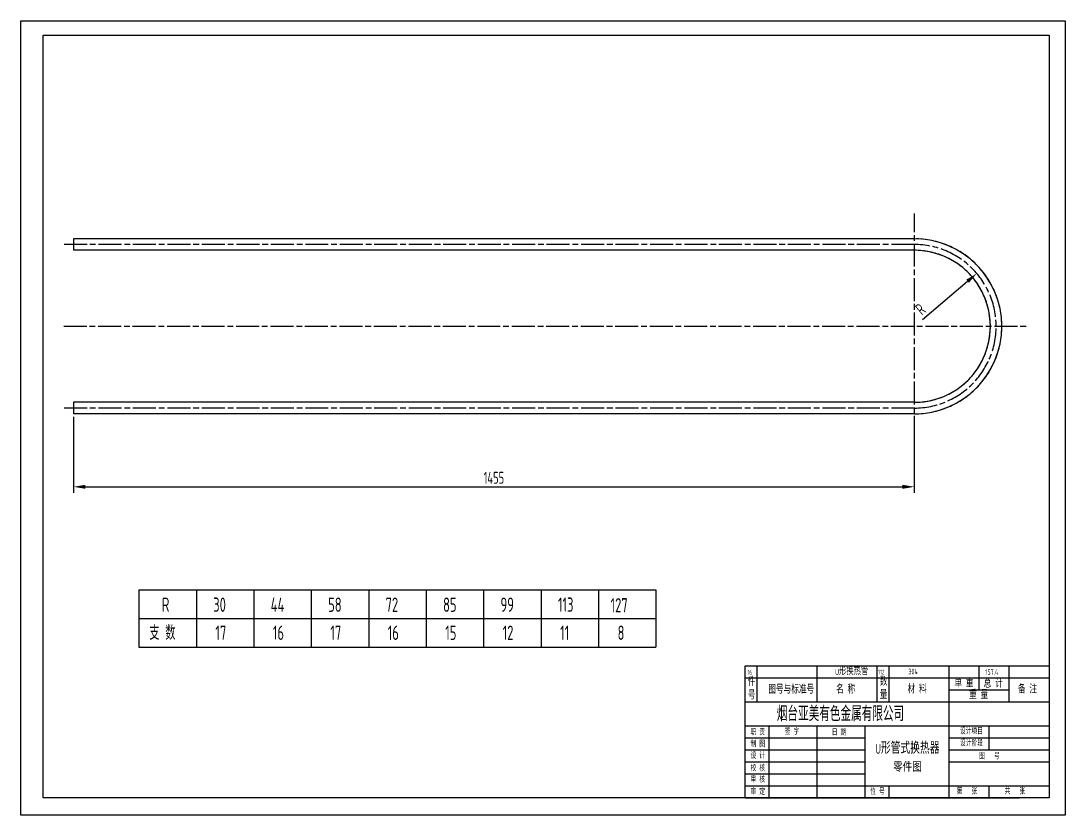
# Model space of a CAD drawing. Extents: x 1875 to 8428, y 2369 to 7964.
# Drawn here: x 2767 to 3858, y 2369 to 3199 of the extents above; entities that cross this region are included whole.
import ezdxf

# ---------------------------------------------------------------- set-up
doc = ezdxf.new("R2010")
doc.units = 0
doc.linetypes.add('ACAD_ISO08W100', pattern=[36, 24, -3, 6, -3])
doc.layers.get('DEFPOINTS').update_dxf_attribs({"linetype": 'CONTINUOUS'})
for name, color, linetype in [('中心线', 1, 'ACAD_ISO08W100'), ('实线', 6, 'CONTINUOUS'), ('文本', 4, 'CONTINUOUS'), ('标注', 3, 'CONTINUOUS')]:
    doc.layers.add(name, color=color, linetype=linetype)
doc.styles.get("Standard").update_dxf_attribs({"font": 'isocp.shx', "width": 0.707, "bigfont": 'hztxt.shx'})
doc.dimstyles.new('ISO-25', dxfattribs={"dimtxt": 2.5, "dimasz": 2.5, "dimexe": 1.25, "dimexo": 0.625, "dimtad": 1, "dimtxsty": 'STANDARD', "dimcen": 2.5, "dimazin": 3, "dimtfac": 1, "dimtmove": 0, "dimatfit": 3})

# ---------------------------------------------------------------- blocks, each defined once
blk = doc.blocks.new('*D92')
at = {"layer": 'DEFPOINTS', "color": 0}
for p in [(2822.1, 2788.7), (3700.2, 2788.7), (3700.2, 2712.4)]:
    blk.add_point(p, dxfattribs=at)
at = {"layer": '标注', "color": 3}
for p, q in [((2822.1, 2785.5), (2822.1, 2706.1)), ((3700.2, 2785.5), (3700.2, 2706.1)), ((2834.6, 2712.4), (3687.7, 2712.4))]:
    blk.add_line(p, q, dxfattribs=at)
for points in [[(2834.6, 2714.5), (2834.6, 2710.3), (2822.1, 2712.4)], [(3687.7, 2714.5), (3687.7, 2710.3), (3700.2, 2712.4)]]:
    blk.add_solid(points, dxfattribs=at)
at = {"layer": '标注', "color": 4, "insert": (3261.1, 2721.8), "char_height": 12.5, "attachment_point": 5}
blk.add_mtext('1455', dxfattribs=at)
blk = doc.blocks.new('*D93')
at = {"layer": 'DEFPOINTS', "color": 0}
for p in [(3765.4, 2935.3), (3700.2, 2880.1)]:
    blk.add_point(p, dxfattribs=at)
at = {"layer": '标注', "color": 3}
blk.add_line((3708.7, 2887.3), (3755.9, 2927.2), dxfattribs=at)
blk.add_solid([(3754.5, 2928.8), (3757.2, 2925.6), (3765.4, 2935.3)], dxfattribs=at)
at = {"layer": '标注', "color": 4, "insert": (3706.7, 2897.9), "char_height": 12.5, "attachment_point": 5, "rotation": 40.2275}
blk.add_mtext('R', dxfattribs=at)

msp = doc.modelspace()

# ---------------------------------------------------------------- linework, layer by layer
at = {"layer": '中心线'}
for p, q in [((3700.214, 2762.39), (3700.214, 2997.782)), ((3700.214, 2965.506), (2811.845, 2965.506)), ((2811.845, 2880.086), (3817.91, 2880.086)), ((3700.214, 2794.666), (2811.845, 2794.666))]:
    msp.add_line(p, q, dxfattribs=at)
for radius in [91.42, 85.42, 79.42]:
    msp.add_arc((3700.214, 2880.086), radius, 270, 90, dxfattribs=at)
at = {"layer": '实线'}
for p, q in [((3700.214, 2971.506), (2822.065, 2971.506)), ((2822.065, 2971.506), (2822.065, 2959.506)), ((3700.214, 2959.506), (2822.065, 2959.506)), ((3700.214, 2800.666), (2822.065, 2800.666)), ((2822.065, 2800.666), (2822.065, 2788.666)), ((3700.214, 2788.666), (2822.065, 2788.666))]:
    msp.add_line(p, q, dxfattribs=at)
for radius in [91.42, 79.42]:
    msp.add_arc((3700.214, 2880.086), radius, 270, 90, dxfattribs=at)
at = {"layer": '标注'}
for p, q in [((2890.395, 2604.769), (3430.395, 2604.769)), ((2890.395, 2604.769), (2890.395, 2544.769)), ((2890.395, 2604.769), (2890.395, 2544.769)), ((2890.395, 2604.769), (2890.395, 2544.769)), ((2950.395, 2604.769), (2950.395, 2544.769)), ((3010.395, 2604.769), (3010.395, 2544.769)), ((3070.395, 2604.769), (3070.395, 2544.769)), ((3130.395, 2604.769), (3130.395, 2544.769)), ((3190.395, 2604.769), (3190.395, 2544.769)), ((3250.395, 2604.769), (3250.395, 2544.769)), ((3310.395, 2604.769), (3310.395, 2544.769)), ((3370.395, 2604.769), (3370.395, 2544.769)), ((3430.395, 2604.769), (3430.395, 2544.769)), ((2890.395, 2574.769), (3430.395, 2574.769)), ((2890.395, 2544.769), (3430.395, 2544.769)), ((3523.462, 2387.551), (3523.462, 2525.503)), ((3523.462, 2525.503), (3841.17, 2525.503)), ((3523.462, 2525.503), (3841.17, 2525.503)), ((3536.003, 2487.88), (3536.003, 2525.503)), ((3598.709, 2487.88), (3598.709, 2525.503)), ((3661.414, 2487.88), (3661.414, 2525.503)), ((3673.955, 2487.88), (3673.955, 2525.503)), ((3736.661, 2462.798), (3736.661, 2525.503)), ((3768.014, 2500.421), (3768.014, 2525.503)), ((3799.367, 2487.88), (3799.367, 2525.503)), ((3523.462, 2512.962), (3841.17, 2512.962)), ((3736.661, 2500.421), (3799.367, 2500.421)), ((3523.462, 2487.88), (3841.17, 2487.88)), ((3523.462, 2387.551), (3523.462, 2462.798)), ((3523.462, 2387.551), (3523.462, 2462.798)), ((3523.462, 2462.798), (3841.17, 2462.798)), ((3548.544, 2387.551), (3548.544, 2462.798)), ((3598.709, 2387.551), (3598.709, 2462.798)), ((3648.873, 2387.551), (3648.873, 2462.798)), ((3736.661, 2387.551), (3736.661, 2462.798)), ((3778.465, 2437.715), (3778.465, 2462.798)), ((3523.462, 2450.256), (3648.873, 2450.256)), ((3736.661, 2450.256), (3841.17, 2450.256)), ((3523.462, 2437.715), (3648.873, 2437.715)), ((3736.661, 2437.715), (3841.17, 2437.715)), ((3523.462, 2425.174), (3648.873, 2425.174)), ((3736.661, 2425.174), (3841.17, 2425.174)), ((3523.462, 2412.633), (3648.873, 2412.633)), ((3523.462, 2400.092), (3841.17, 2400.092)), ((3673.955, 2387.551), (3673.955, 2400.092)), ((3778.465, 2387.551), (3778.465, 2400.092)), ((3523.462, 2387.551), (3809.818, 2387.551))]:
    msp.add_line(p, q, dxfattribs=at)
for points in [[(2767.132, 3199.17), (3857.685, 3199.17), (3857.685, 2369.393), (2767.132, 2369.393)], [(2790.252, 3184.314), (3841.17, 3184.314), (3841.17, 2387.551), (2790.252, 2387.551)]]:
    msp.add_lwpolyline(points, close=True, dxfattribs=at)

# ---------------------------------------------------------------- texts
at = {"layer": '文本'}
for s, insert, char_height, width, attachment_point in [('R', (2914.331, 2596.742), 15, 32.94836, 1), ('30', (2968.012, 2596.742), 15, 32.94836, 1), ('44', (3028.012, 2596.742), 15, 32.94836, 1), ('58', (3088.012, 2596.742), 15, 32.94836, 1), ('72', (3148.012, 2596.742), 15, 32.94836, 1), ('85', (3208.012, 2596.742), 15, 32.94836, 1), ('99', (3268.012, 2596.742), 15, 32.94836, 1), ('113', (3328.012, 2596.742), 15, 32.94836, 1), ('127', (3382.952, 2596.11), 15, 32.94836, 1), ('支 数', (2901.242, 2567.417), 15, 57.32111, 1), ('17', (2970.268, 2567.417), 15, 57.32111, 1), ('16', (3030.268, 2567.417), 15, 57.32111, 1), ('17', (3090.268, 2567.417), 15, 57.32111, 1), ('16', (3150.268, 2567.417), 15, 57.32111, 1), ('15', (3210.268, 2567.417), 15, 57.32111, 1), ('12', (3270.268, 2567.417), 15, 57.32111, 1), ('11', (3330.268, 2567.417), 15, 57.32111, 1), ('8', (3390.268, 2567.417), 15, 57.32111, 1), ('16', (3525.819, 2521.221), 5.2255, 16.81669, 1), ('{\\H0.75x;U}形换热管', (3617.521, 2523.759), 8, 260.80086, 1), ('112', (3662.396, 2521.404), 5, 30.789, 1), ('304', (3694.052, 2522.277), 5.76, 129.49487, 1), ('157.4', (3774.305, 2521.661), 5.76, 119.53372, 1), ('件\\P号', (3526.328, 2512.797), 8.361, 11.45025, 1), ('数\\P量', (3664.101, 2513.093), 8.361, 11.45025, 1), ('单 重', (3742.029, 2511.277), 8.3608, 85.66708, 1), ('总 计', (3772.63, 2510.945), 8.3608, 85.66708, 1), ('图号与标准号', (3547.757, 2504.796), 8.3608, 60.88768, 1), ('名 称', (3618.493, 2504.861), 8.3608, 85.66708, 1), ('材 料', (3693.131, 2505.005), 8.3608, 85.66708, 1), ('重 量', (3757.329, 2499.308), 8.3608, 85.66708, 1), ('备 注', (3808.351, 2505.005), 8.3608, 85.66708, 1), ('烟台亚美有色金属有限公司', (3556.592, 2483.223), 15.67642, 213.19926, 1), ('职 责', (3529.184, 2459.2), 6.2706, 40.75469, 1), ('签 字', (3564.844, 2459.768), 6.2706, 34.03398, 1), ('日 期', (3613.955, 2458.958), 6.2706, 34.43914, 1), ('设计项目', (3747.884, 2460.248), 6.2706, 41.80378, 1), ('制 图', (3529.184, 2446.753), 6.2706, 40.75469, 1), ('{\\H0.8267x;U}形管式换热器\\P{\\H0.8333x;零件图}', (3693.048, 2446.004), 12.54113, 84.09059, 2), ('设计阶段', (3747.884, 2447.707), 6.2706, 41.80378, 1), ('设 计', (3529.184, 2434.625), 6.2706, 40.75469, 1), ('图   号', (3767.957, 2434.116), 6.2706, 85.66708, 1), ('校 核', (3529.184, 2421.539), 6.2706, 40.75469, 1), ('审 核', (3529.184, 2409.731), 6.2706, 40.75469, 1), ('审 定', (3529.184, 2396.964), 6.2706, 40.75469, 1), ('位 号', (3654.093, 2396.942), 6.2706, 23.45875, 1), ('第   张', (3744.393, 2397.446), 6.2706, 85.66708, 1), ('共   张', (3794.484, 2397.446), 6.2706, 85.66708, 1)]:
    msp.add_mtext(s, dxfattribs=dict(at, insert=insert, char_height=char_height, width=width, attachment_point=attachment_point))

# ---------------------------------------------------------------- dimensions: what is measured, and where the dimension line sits
at = {"layer": '标注'}
dim = msp.add_radius_dim(center=(3700.214, 2880.086), mpoint=(3765.431, 2935.253), text='R', dimstyle='ISO-25', override={"dimscale": 5, "dimdsep": 46, "dimclrd": 3, "dimclre": 3, "dimclrt": 4}, dxfattribs=at)
dim.commit()
dim.dimension.update_dxf_attribs({"geometry": '*D93', "text_midpoint": (3712.777, 2890.713), "dimtype": 164})
dim = msp.add_linear_dim(base=(3700.214, 2712.397), p1=(2822.065, 2788.666), p2=(3700.214, 2788.666), text='1455', dimstyle='ISO-25', override={"dimscale": 5, "dimdsep": 46, "dimclrd": 3, "dimclre": 3, "dimclrt": 4}, dxfattribs=at)
dim.commit()
dim.dimension.update_dxf_attribs({"geometry": '*D92', "text_midpoint": (3261.14, 2721.772)})

doc.saveas('drawing.dxf')
